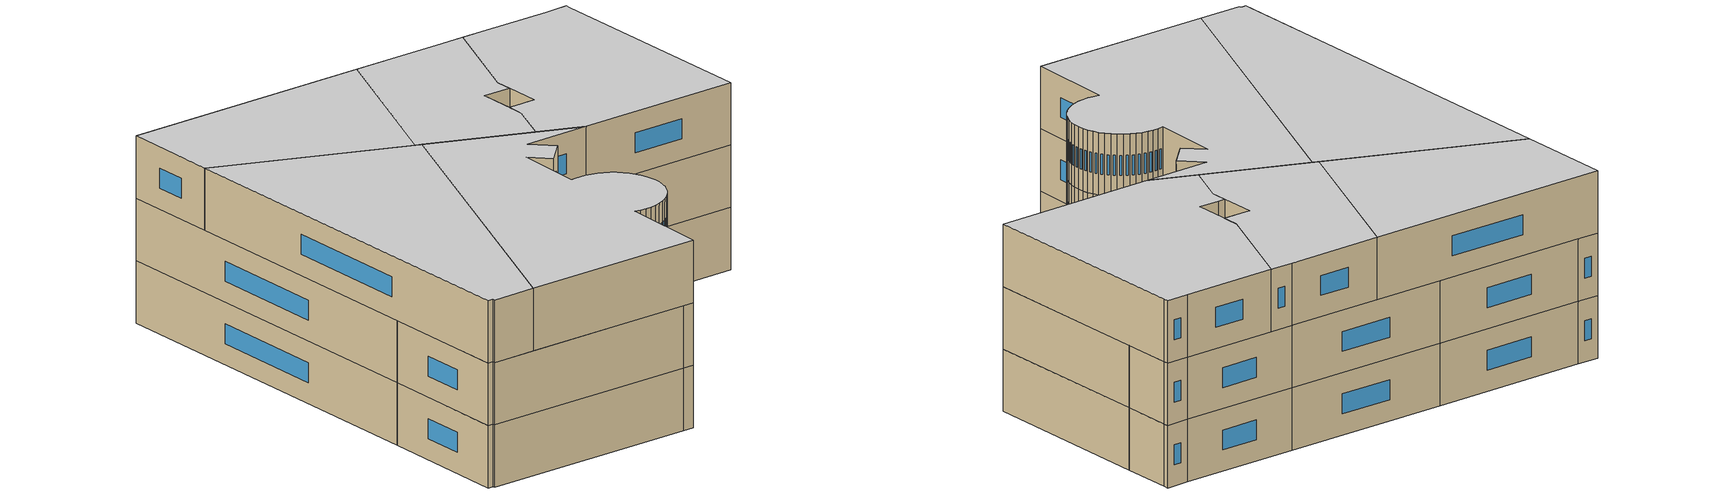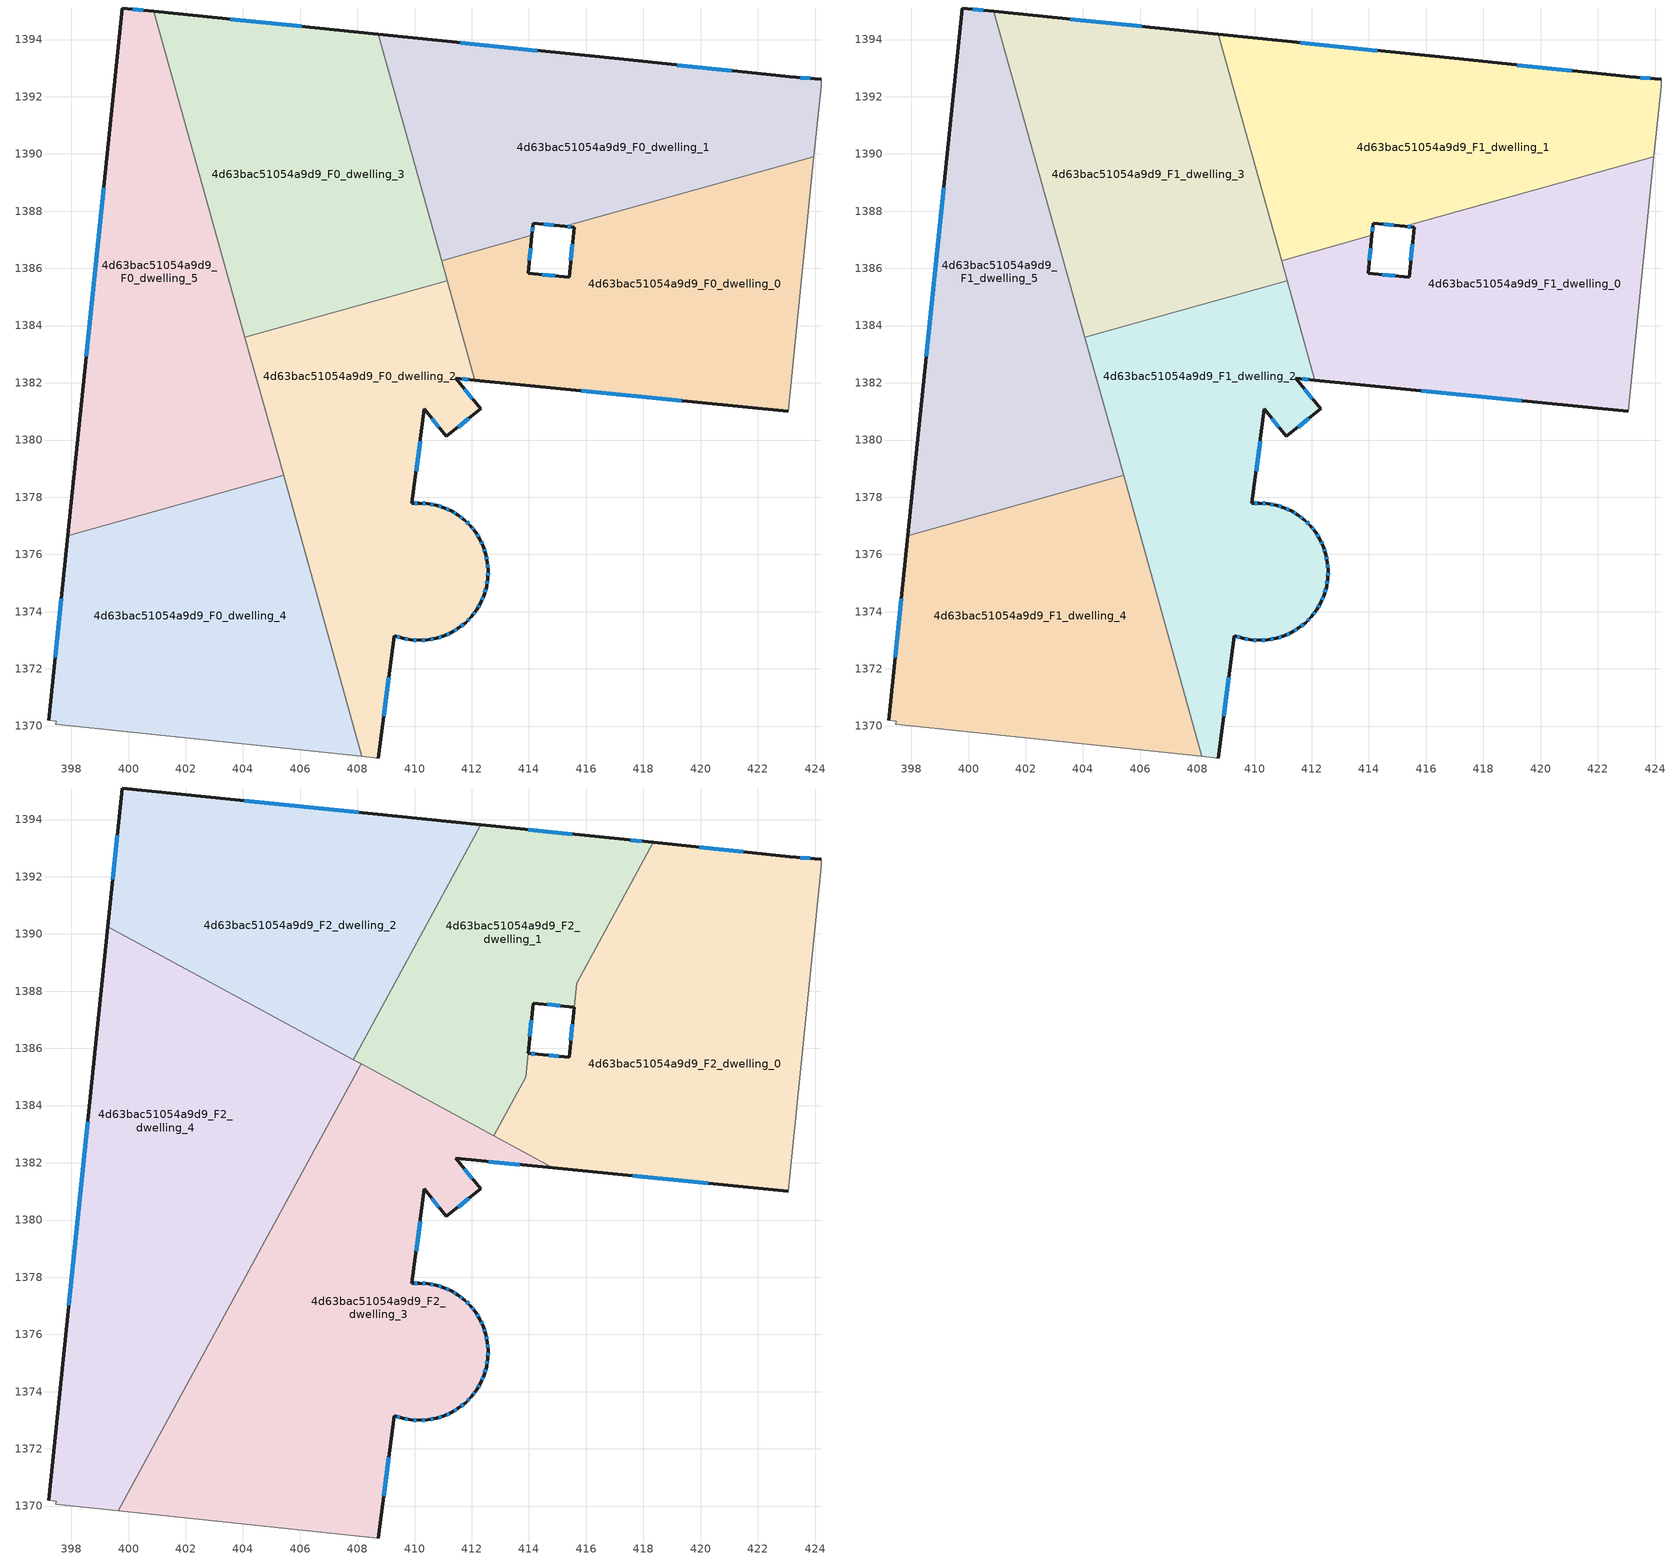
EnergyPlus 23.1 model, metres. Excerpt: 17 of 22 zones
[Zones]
4d63bac51054a9d9_F0_dwelling_0
 floor ground (EU_floor_Construction): 423.96,1389.91 423.06,1381 412.11,1382.09 410.94,1386.27 414.1,1387.16 413.97,1385.83 415.4,1385.69 415.58,1387.44 415.25,1387.47 z0
 wall outside (EU_wall_Construction): 415.25,1387.47 415.58,1387.44 415.4,1385.69 413.97,1385.83 414.1,1387.16 / 412.11,1382.09 423.06,1381 z0:3
 wall to 4d63bac51054a9d9_F0_dwelling_1 (EU_wall_Construction): 414.1,1387.16 410.94,1386.27 / 423.96,1389.91 415.25,1387.47 z0:3
 wall adiabatic (EU_wall_Construction): 423.06,1381 423.96,1389.91 z0:3
 wall to 4d63bac51054a9d9_F0_dwelling_2 (EU_wall_Construction): 411.14,1385.56 412.11,1382.09 z0:3
 wall to 4d63bac51054a9d9_F0_dwelling_3 (EU_wall_Construction): 410.94,1386.27 411.14,1385.56 z0:3
 window (EU_Window_Construction): 414.01,1386.28 414.06,1386.71 / 414.91,1385.74 414.46,1385.78 / 415.52,1386.84 415.46,1386.28 / 415.36,1387.46 415.47,1387.45 / 415.84,1381.72 419.33,1381.37 z1.02:1.98
4d63bac51054a9d9_F0_dwelling_1
 floor ground (EU_floor_Construction): 424.22,1392.61 424.21,1392.36 423.96,1389.91 415.25,1387.47 414.15,1387.59 414.1,1387.16 410.94,1386.27 408.73,1394.19 417.16,1393.32 423.11,1392.7 z0
 wall outside (EU_wall_Construction): 414.1,1387.16 414.15,1387.59 415.25,1387.47 / 424.22,1392.61 423.11,1392.7 417.16,1393.32 408.73,1394.19 z0:3
 wall adiabatic (EU_wall_Construction): 423.96,1389.91 424.21,1392.36 424.22,1392.61 z0:3
 wall to 4d63bac51054a9d9_F0_dwelling_3 (EU_wall_Construction): 408.73,1394.19 410.94,1386.27 z0:3
 window (EU_Window_Construction): 414.52,1387.55 414.87,1387.51 / 414.12,1387.3 414.13,1387.44 / 414.29,1393.62 411.6,1393.89 / 421.08,1392.91 419.18,1393.11 / 423.84,1392.64 423.49,1392.67 z1.02:1.98
4d63bac51054a9d9_F0_dwelling_2
 floor ground (EU_floor_Construction): 411.14,1385.56 412.11,1382.09 411.45,1382.16 412.31,1381.08 411.11,1380.13 410.34,1381.09 409.91,1377.78 410.19,1377.8 410.47,1377.78 410.75,1377.73 411.02,1377.64 411.28,1377.52 411.53,1377.38 411.75,1377.2 411.95,1377 412.13,1376.78 412.28,1376.54 412.4,1376.28 412.49,1376.01 412.55,1375.73 412.57,1375.45 412.56,1375.16 412.52,1374.87 412.43,1374.59 412.32,1374.32 412.17,1374.06 411.99,1373.83 411.78,1373.62 411.55,1373.43 411.3,1373.28 411.03,1373.15 410.75,1373.06 410.46,1373.01 410.16,1372.99 409.87,1373.01 409.58,1373.07 409.3,1373.16 408.74,1368.88 408.16,1368.94 404.07,1383.59 z0
 wall outside (EU_wall_Construction): 408.74,1368.88 409.3,1373.16 409.58,1373.07 409.87,1373.01 410.16,1372.99 410.46,1373.01 410.75,1373.06 411.03,1373.15 411.3,1373.28 411.55,1373.43 411.78,1373.62 411.99,1373.83 412.17,1374.06 412.32,1374.32 412.43,1374.59 412.52,1374.87 412.56,1375.16 412.57,1375.45 412.55,1375.73 412.49,1376.01 412.4,1376.28 412.28,1376.54 412.13,1376.78 411.95,1377 411.75,1377.2 411.53,1377.38 411.28,1377.52 411.02,1377.64 410.75,1377.73 410.47,1377.78 410.19,1377.8 409.91,1377.78 410.34,1381.09 411.11,1380.13 412.31,1381.08 411.45,1382.16 412.11,1382.09 z0:3
 wall adiabatic (EU_wall_Construction): 408.16,1368.94 408.74,1368.88 z0:3
 wall to 4d63bac51054a9d9_F0_dwelling_3 (EU_wall_Construction): 411.14,1385.56 404.07,1383.59 z0:3
 wall to 4d63bac51054a9d9_F0_dwelling_4 (EU_wall_Construction): 405.42,1378.76 408.16,1368.94 z0:3
 wall to 4d63bac51054a9d9_F0_dwelling_5 (EU_wall_Construction): 404.07,1383.59 405.42,1378.76 z0:3
 window (EU_Window_Construction): 410.66,1377.74 410.57,1377.76 / 410.93,1377.67 410.84,1377.7 / 411.19,1377.56 411.11,1377.6 / 411.44,1377.43 411.37,1377.47 / 411.68,1377.26 411.6,1377.32 / 411.89,1377.07 411.82,1377.13 / 412.07,1376.86 412.02,1376.93 / 412.23,1376.62 412.18,1376.7 / 412.36,1376.37 412.32,1376.45 / 412.46,1376.1 412.43,1376.19 / 412.53,1375.83 412.51,1375.92 / 412.56,1375.54 412.56,1375.64 / 412.56,1375.26 412.57,1375.35 / 412.53,1374.97 412.55,1375.06 / 412.46,1374.68 412.49,1374.78 / 412.36,1374.41 412.39,1374.5 / 412.22,1374.15 412.27,1374.23 / 412.05,1373.91 412.11,1373.98 / 411.85,1373.69 411.92,1373.75 / 411.63,1373.49 411.7,1373.55 / 411.39,1373.33 411.47,1373.38 / 411.12,1373.19 411.21,1373.23 / 410.85,1373.09 410.94,1373.12 / 410.56,1373.03 410.65,1373.05 / 410.26,1373 410.36,1373 / 409.97,1373 410.06,1373 / 409.68,1373.05 409.77,1373.03 / 409.39,1373.13 409.48,1373.1 / 408.93,1370.34 409.11,1371.7 / 411.67,1382.13 411.88,1382.11 / 412.01,1381.45 411.74,1381.79 / 411.52,1380.45 411.9,1380.76 / 410.6,1380.76 410.85,1380.45 / 410.05,1378.91 410.19,1379.96 / 410.09,1377.79 410,1377.79 / 410.38,1377.78 410.29,1377.79 z1.02:1.98
4d63bac51054a9d9_F0_dwelling_3
 floor ground (EU_floor_Construction): 408.73,1394.19 411.14,1385.56 404.07,1383.59 400.89,1394.99 z0
 wall outside (EU_wall_Construction): 408.73,1394.19 400.89,1394.99 z0:3
 wall to 4d63bac51054a9d9_F0_dwelling_5 (EU_wall_Construction): 400.89,1394.99 404.07,1383.59 z0:3
 window (EU_Window_Construction): 406.06,1394.46 403.56,1394.72 z1.02:1.98
4d63bac51054a9d9_F0_dwelling_4
 floor ground (EU_floor_Construction): 405.42,1378.76 408.16,1368.94 397.46,1370.05 397.47,1370.18 397.21,1370.2 397.88,1376.65 z0
 wall outside (EU_wall_Construction): 397.88,1376.65 397.21,1370.2 z0:3
 wall to 4d63bac51054a9d9_F0_dwelling_5 (EU_wall_Construction): 405.42,1378.76 397.88,1376.65 z0:3
 wall adiabatic (EU_wall_Construction): 397.21,1370.2 397.47,1370.18 397.46,1370.05 408.16,1368.94 z0:3
 window (EU_Window_Construction): 397.65,1374.46 397.44,1372.4 z1.02:1.98
4d63bac51054a9d9_F0_dwelling_5
 floor ground (EU_floor_Construction): 400.89,1394.99 405.42,1378.76 397.88,1376.65 399.78,1395.1 z0
 wall outside (EU_wall_Construction): 400.89,1394.99 399.78,1395.1 397.88,1376.65 z0:3
 window (EU_Window_Construction): 399.13,1388.83 398.52,1382.93 / 400.51,1395.03 400.16,1395.06 z1.02:1.98
4d63bac51054a9d9_F1_dwelling_0
 floor to 4d63bac51054a9d9_F0_dwelling_0 (EU_floor_Construction): 423.96,1389.91 423.06,1381 412.11,1382.09 410.94,1386.27 414.1,1387.16 413.97,1385.83 415.4,1385.69 415.58,1387.44 415.25,1387.47 z3
 wall outside (EU_wall_Construction): 415.25,1387.47 415.58,1387.44 415.4,1385.69 413.97,1385.83 414.1,1387.16 / 412.11,1382.09 423.06,1381 z3:6
 wall to 4d63bac51054a9d9_F1_dwelling_1 (EU_wall_Construction): 414.1,1387.16 410.94,1386.27 / 423.96,1389.91 415.25,1387.47 z3:6
 wall adiabatic (EU_wall_Construction): 423.06,1381 423.96,1389.91 z3:6
 wall to 4d63bac51054a9d9_F1_dwelling_2 (EU_wall_Construction): 411.14,1385.56 412.11,1382.09 z3:6
 wall to 4d63bac51054a9d9_F1_dwelling_3 (EU_wall_Construction): 410.94,1386.27 411.14,1385.56 z3:6
 window (EU_Window_Construction): 414.01,1386.28 414.06,1386.71 / 414.91,1385.74 414.46,1385.78 / 415.52,1386.84 415.46,1386.28 / 415.36,1387.46 415.47,1387.45 / 415.84,1381.72 419.33,1381.37 z4.02:4.98
4d63bac51054a9d9_F1_dwelling_1
 floor to 4d63bac51054a9d9_F0_dwelling_1 (EU_floor_Construction): 424.22,1392.61 424.21,1392.36 423.96,1389.91 415.25,1387.47 414.15,1387.59 414.1,1387.16 410.94,1386.27 408.73,1394.19 417.16,1393.32 423.11,1392.7 z3
 wall outside (EU_wall_Construction): 414.1,1387.16 414.15,1387.59 415.25,1387.47 / 424.22,1392.61 423.11,1392.7 417.16,1393.32 408.73,1394.19 z3:6
 wall adiabatic (EU_wall_Construction): 423.96,1389.91 424.21,1392.36 424.22,1392.61 z3:6
 wall to 4d63bac51054a9d9_F1_dwelling_3 (EU_wall_Construction): 408.73,1394.19 410.94,1386.27 z3:6
 window (EU_Window_Construction): 414.52,1387.55 414.87,1387.51 / 414.12,1387.3 414.13,1387.44 / 414.29,1393.62 411.6,1393.89 / 421.08,1392.91 419.18,1393.11 / 423.84,1392.64 423.49,1392.67 z4.02:4.98
4d63bac51054a9d9_F1_dwelling_2
 floor to 4d63bac51054a9d9_F0_dwelling_2 (EU_floor_Construction): 411.14,1385.56 412.11,1382.09 411.45,1382.16 412.31,1381.08 411.11,1380.13 410.34,1381.09 409.91,1377.78 410.19,1377.8 410.47,1377.78 410.75,1377.73 411.02,1377.64 411.28,1377.52 411.53,1377.38 411.75,1377.2 411.95,1377 412.13,1376.78 412.28,1376.54 412.4,1376.28 412.49,1376.01 412.55,1375.73 412.57,1375.45 412.56,1375.16 412.52,1374.87 412.43,1374.59 412.32,1374.32 412.17,1374.06 411.99,1373.83 411.78,1373.62 411.55,1373.43 411.3,1373.28 411.03,1373.15 410.75,1373.06 410.46,1373.01 410.16,1372.99 409.87,1373.01 409.58,1373.07 409.3,1373.16 408.74,1368.88 408.16,1368.94 404.07,1383.59 z3
 wall outside (EU_wall_Construction): 408.74,1368.88 409.3,1373.16 409.58,1373.07 409.87,1373.01 410.16,1372.99 410.46,1373.01 410.75,1373.06 411.03,1373.15 411.3,1373.28 411.55,1373.43 411.78,1373.62 411.99,1373.83 412.17,1374.06 412.32,1374.32 412.43,1374.59 412.52,1374.87 412.56,1375.16 412.57,1375.45 412.55,1375.73 412.49,1376.01 412.4,1376.28 412.28,1376.54 412.13,1376.78 411.95,1377 411.75,1377.2 411.53,1377.38 411.28,1377.52 411.02,1377.64 410.75,1377.73 410.47,1377.78 410.19,1377.8 409.91,1377.78 410.34,1381.09 411.11,1380.13 412.31,1381.08 411.45,1382.16 412.11,1382.09 z3:6
 wall adiabatic (EU_wall_Construction): 408.16,1368.94 408.74,1368.88 z3:6
 wall to 4d63bac51054a9d9_F1_dwelling_3 (EU_wall_Construction): 411.14,1385.56 404.07,1383.59 z3:6
 wall to 4d63bac51054a9d9_F1_dwelling_4 (EU_wall_Construction): 405.42,1378.76 408.16,1368.94 z3:6
 wall to 4d63bac51054a9d9_F1_dwelling_5 (EU_wall_Construction): 404.07,1383.59 405.42,1378.76 z3:6
 window (EU_Window_Construction): 410.66,1377.74 410.57,1377.76 / 410.93,1377.67 410.84,1377.7 / 411.19,1377.56 411.11,1377.6 / 411.44,1377.43 411.37,1377.47 / 411.68,1377.26 411.6,1377.32 / 411.89,1377.07 411.82,1377.13 / 412.07,1376.86 412.02,1376.93 / 412.23,1376.62 412.18,1376.7 / 412.36,1376.37 412.32,1376.45 / 412.46,1376.1 412.43,1376.19 / 412.53,1375.83 412.51,1375.92 / 412.56,1375.54 412.56,1375.64 / 412.56,1375.26 412.57,1375.35 / 412.53,1374.97 412.55,1375.06 / 412.46,1374.68 412.49,1374.78 / 412.36,1374.41 412.39,1374.5 / 412.22,1374.15 412.27,1374.23 / 412.05,1373.91 412.11,1373.98 / 411.85,1373.69 411.92,1373.75 / 411.63,1373.49 411.7,1373.55 / 411.39,1373.33 411.47,1373.38 / 411.12,1373.19 411.21,1373.23 / 410.85,1373.09 410.94,1373.12 / 410.56,1373.03 410.65,1373.05 / 410.26,1373 410.36,1373 / 409.97,1373 410.06,1373 / 409.68,1373.05 409.77,1373.03 / 409.39,1373.13 409.48,1373.1 / 408.93,1370.34 409.11,1371.7 / 411.67,1382.13 411.88,1382.11 / 412.01,1381.45 411.74,1381.79 / 411.52,1380.45 411.9,1380.76 / 410.6,1380.76 410.85,1380.45 / 410.05,1378.91 410.19,1379.96 / 410.09,1377.79 410,1377.79 / 410.38,1377.78 410.29,1377.79 z4.02:4.98
4d63bac51054a9d9_F1_dwelling_3
 floor to 4d63bac51054a9d9_F0_dwelling_3 (EU_floor_Construction): 408.73,1394.19 411.14,1385.56 404.07,1383.59 400.89,1394.99 z3
 wall outside (EU_wall_Construction): 408.73,1394.19 400.89,1394.99 z3:6
 wall to 4d63bac51054a9d9_F1_dwelling_5 (EU_wall_Construction): 400.89,1394.99 404.07,1383.59 z3:6
 window (EU_Window_Construction): 406.06,1394.46 403.56,1394.72 z4.02:4.98
4d63bac51054a9d9_F1_dwelling_4
 floor to 4d63bac51054a9d9_F0_dwelling_4 (EU_floor_Construction): 405.42,1378.76 408.16,1368.94 397.46,1370.05 397.47,1370.18 397.21,1370.2 397.88,1376.65 z3
 wall outside (EU_wall_Construction): 397.88,1376.65 397.21,1370.2 z3:6
 wall to 4d63bac51054a9d9_F1_dwelling_5 (EU_wall_Construction): 405.42,1378.76 397.88,1376.65 z3:6
 wall adiabatic (EU_wall_Construction): 397.21,1370.2 397.47,1370.18 397.46,1370.05 408.16,1368.94 z3:6
 window (EU_Window_Construction): 397.65,1374.46 397.44,1372.4 z4.02:4.98
4d63bac51054a9d9_F1_dwelling_5
 floor to 4d63bac51054a9d9_F0_dwelling_5 (EU_floor_Construction): 400.89,1394.99 405.42,1378.76 397.88,1376.65 399.78,1395.1 z3
 wall outside (EU_wall_Construction): 400.89,1394.99 399.78,1395.1 397.88,1376.65 z3:6
 window (EU_Window_Construction): 399.13,1388.83 398.52,1382.93 / 400.51,1395.03 400.16,1395.06 z4.02:4.98
4d63bac51054a9d9_F2_dwelling_0
 floor to 4d63bac51054a9d9_F1_dwelling_0 (EU_floor_Construction): 423.96,1389.91 423.06,1381 414.83,1381.82 412.77,1382.94 413.88,1384.99 413.97,1385.83 415.4,1385.69 415.59,1387.57 z6
 floor to 4d63bac51054a9d9_F1_dwelling_1 (EU_floor_Construction): 424.22,1392.61 424.21,1392.36 423.96,1389.91 415.59,1387.57 415.67,1388.28 418.34,1393.2 423.11,1392.7 z6
 wall outside (EU_wall_Construction): 424.22,1392.61 423.11,1392.7 418.34,1393.2 / 414.83,1381.82 423.06,1381 / 415.58,1387.44 415.4,1385.69 414.32,1385.8 413.97,1385.83 z6:9
 wall adiabatic (EU_wall_Construction): 423.06,1381 424.21,1392.36 424.22,1392.61 z6:9
 wall to 4d63bac51054a9d9_F2_dwelling_1 (EU_wall_Construction): 413.97,1385.83 413.88,1384.99 412.77,1382.94 / 418.34,1393.2 415.67,1388.28 415.58,1387.44 z6:9
 wall to 4d63bac51054a9d9_F2_dwelling_3 (EU_wall_Construction): 412.77,1382.94 414.83,1381.82 z6:9
 window (EU_Window_Construction): 421.48,1392.87 419.96,1393.03 / 423.84,1392.64 423.49,1392.67 / 417.63,1381.54 420.26,1381.28 / 414.2,1385.81 414.09,1385.82 / 415.03,1385.73 414.69,1385.76 / 415.52,1386.84 415.46,1386.28 z7.02:7.98
 ceiling to 4d63bac51054a9d9_F3_dwelling_0 (EU_floor_Construction): 423.06,1381 424.21,1392.36 424.22,1392.61 423.11,1392.7 418.34,1393.2 415.67,1388.28 415.4,1385.69 414.32,1385.8 413.97,1385.83 413.88,1384.99 412.77,1382.94 414.83,1381.82 z9
4d63bac51054a9d9_F2_dwelling_1
 floor to 4d63bac51054a9d9_F1_dwelling_1 (EU_floor_Construction): 418.34,1393.2 415.67,1388.28 415.59,1387.57 415.25,1387.47 414.15,1387.59 414.1,1387.16 410.94,1386.27 410.02,1389.58 412.32,1393.82 417.16,1393.32 z6
 floor to 4d63bac51054a9d9_F1_dwelling_0 (EU_floor_Construction): 414.1,1387.16 413.88,1384.99 412.77,1382.94 411.71,1383.51 410.94,1386.27 z6; 415.59,1387.57 415.58,1387.44 415.25,1387.47 z6
 floor to 4d63bac51054a9d9_F1_dwelling_3 (EU_floor_Construction): 410.02,1389.58 411.14,1385.56 409.02,1384.97 407.86,1385.6 z6
 floor to 4d63bac51054a9d9_F1_dwelling_2 (EU_floor_Construction): 411.14,1385.56 411.71,1383.51 409.02,1384.97 z6
 wall outside (EU_wall_Construction): 418.34,1393.2 417.16,1393.32 412.32,1393.82 / 413.97,1385.84 414.15,1387.59 415.58,1387.44 z6:9
 wall to 4d63bac51054a9d9_F2_dwelling_2 (EU_wall_Construction): 412.32,1393.82 407.86,1385.6 z6:9
 wall to 4d63bac51054a9d9_F2_dwelling_4 (EU_wall_Construction): 407.86,1385.6 408.13,1385.46 z6:9
 wall to 4d63bac51054a9d9_F2_dwelling_3 (EU_wall_Construction): 408.13,1385.46 412.77,1382.94 z6:9
 window (EU_Window_Construction): 415.51,1393.49 413.97,1393.65 / 417.94,1393.24 417.56,1393.28 / 414.64,1387.54 415.09,1387.49 / 414.03,1386.43 414.09,1386.99 z7.02:7.98
 ceiling to 4d63bac51054a9d9_F3_dwelling_1 (EU_floor_Construction): 413.88,1384.99 414.15,1387.59 415.58,1387.44 415.67,1388.28 418.34,1393.2 417.16,1393.32 412.32,1393.82 407.86,1385.6 412.77,1382.94 z9
4d63bac51054a9d9_F2_dwelling_2
 floor to 4d63bac51054a9d9_F1_dwelling_3 (EU_floor_Construction): 408.73,1394.19 410.02,1389.58 407.86,1385.6 402.73,1388.39 400.89,1394.99 z6
 floor to 4d63bac51054a9d9_F1_dwelling_1 (EU_floor_Construction): 412.32,1393.82 410.02,1389.58 408.73,1394.19 z6
 floor to 4d63bac51054a9d9_F1_dwelling_5 (EU_floor_Construction): 400.89,1394.99 402.73,1388.39 399.28,1390.26 399.78,1395.1 z6
 wall outside (EU_wall_Construction): 412.32,1393.82 399.78,1395.1 399.28,1390.26 z6:9
 wall to 4d63bac51054a9d9_F2_dwelling_4 (EU_wall_Construction): 399.28,1390.26 407.86,1385.6 z6:9
 window (EU_Window_Construction): 399.61,1393.46 399.45,1391.91 / 408.05,1394.26 404.05,1394.67 z7.02:7.98
 ceiling to 4d63bac51054a9d9_F3_dwelling_2 (EU_floor_Construction): 407.86,1385.6 412.32,1393.82 399.78,1395.1 399.28,1390.26 z9
4d63bac51054a9d9_F2_dwelling_3
 floor to 4d63bac51054a9d9_F1_dwelling_2 (EU_floor_Construction): 411.71,1383.51 412.11,1382.09 411.45,1382.16 412.31,1381.08 411.11,1380.13 410.34,1381.09 409.91,1377.78 410.19,1377.8 410.47,1377.78 410.75,1377.73 411.02,1377.64 411.28,1377.52 411.53,1377.38 411.75,1377.2 411.95,1377 412.13,1376.78 412.28,1376.54 412.4,1376.28 412.49,1376.01 412.55,1375.73 412.57,1375.45 412.56,1375.16 412.52,1374.87 412.43,1374.59 412.32,1374.32 412.17,1374.06 411.99,1373.83 411.78,1373.62 411.55,1373.43 411.3,1373.28 411.03,1373.15 410.75,1373.06 410.46,1373.01 410.16,1372.99 409.87,1373.01 409.58,1373.07 409.3,1373.16 408.74,1368.88 408.16,1368.94 405.11,1379.89 407.66,1384.59 409.02,1384.97 z6
 floor to 4d63bac51054a9d9_F1_dwelling_4 (EU_floor_Construction): 405.42,1378.76 408.16,1368.94 399.65,1369.83 404.33,1378.46 z6
 floor to 4d63bac51054a9d9_F1_dwelling_0 (EU_floor_Construction): 414.83,1381.82 412.11,1382.09 411.71,1383.51 z6
 floor to 4d63bac51054a9d9_F1_dwelling_5 (EU_floor_Construction): 405.11,1379.89 405.42,1378.76 404.33,1378.46 z6
 floor to 4d63bac51054a9d9_F1_dwelling_3 (EU_floor_Construction): 409.02,1384.97 407.66,1384.59 408.13,1385.46 z6
 wall outside (EU_wall_Construction): 408.74,1368.88 409.3,1373.16 409.58,1373.07 409.87,1373.01 410.16,1372.99 410.46,1373.01 410.75,1373.06 411.03,1373.15 411.3,1373.28 411.55,1373.43 411.78,1373.62 411.99,1373.83 412.17,1374.06 412.32,1374.32 412.43,1374.59 412.52,1374.87 412.56,1375.16 412.57,1375.45 412.55,1375.73 412.49,1376.01 412.4,1376.28 412.28,1376.54 412.13,1376.78 411.95,1377 411.75,1377.2 411.53,1377.38 411.28,1377.52 411.02,1377.64 410.75,1377.73 410.47,1377.78 410.19,1377.8 409.91,1377.78 410.34,1381.09 411.11,1380.13 412.31,1381.08 411.45,1382.16 414.83,1381.82 z6:9
 wall adiabatic (EU_wall_Construction): 399.65,1369.83 408.74,1368.88 z6:9
 wall to 4d63bac51054a9d9_F2_dwelling_4 (EU_wall_Construction): 408.13,1385.46 399.65,1369.83 z6:9
 window (EU_Window_Construction): 410.66,1377.74 410.57,1377.76 / 410.93,1377.67 410.84,1377.7 / 411.19,1377.56 411.11,1377.6 / 411.44,1377.43 411.37,1377.47 / 411.68,1377.26 411.6,1377.32 / 411.89,1377.07 411.82,1377.13 / 412.07,1376.86 412.02,1376.93 / 412.23,1376.62 412.18,1376.7 / 412.36,1376.37 412.32,1376.45 / 412.46,1376.1 412.43,1376.19 / 412.53,1375.83 412.51,1375.92 / 412.56,1375.54 412.56,1375.64 / 412.56,1375.26 412.57,1375.35 / 412.53,1374.97 412.55,1375.06 / 412.46,1374.68 412.49,1374.78 / 412.36,1374.41 412.39,1374.5 / 412.22,1374.15 412.27,1374.23 / 412.05,1373.91 412.11,1373.98 / 411.85,1373.69 411.92,1373.75 / 411.63,1373.49 411.7,1373.55 / 411.39,1373.33 411.47,1373.38 / 411.12,1373.19 411.21,1373.23 / 410.85,1373.09 410.94,1373.12 / 410.56,1373.03 410.65,1373.05 / 410.26,1373 410.36,1373 / 409.97,1373 410.06,1373 / 409.68,1373.05 409.77,1373.03 / 409.39,1373.13 409.48,1373.1 / 408.93,1370.34 409.11,1371.7 / 412.6,1382.04 413.68,1381.94 / 412.01,1381.45 411.74,1381.79 / 411.52,1380.45 411.9,1380.76 / 410.6,1380.76 410.85,1380.45 / 410.05,1378.91 410.19,1379.96 / 410.09,1377.79 410,1377.79 / 410.38,1377.78 410.29,1377.79 z7.02:7.98
 ceiling to 4d63bac51054a9d9_F3_dwelling_3 (EU_floor_Construction): 411.55,1373.43 411.78,1373.62 411.99,1373.83 412.17,1374.06 412.32,1374.32 412.43,1374.59 412.52,1374.87 412.56,1375.16 412.57,1375.45 412.55,1375.73 412.49,1376.01 412.4,1376.28 412.28,1376.54 412.13,1376.78 411.95,1377 411.75,1377.2 411.53,1377.38 411.28,1377.52 411.02,1377.64 410.75,1377.73 410.47,1377.78 410.19,1377.8 409.91,1377.78 410.34,1381.09 411.11,1380.13 412.31,1381.08 411.45,1382.16 414.83,1381.82 408.13,1385.46 399.65,1369.83 408.74,1368.88 409.3,1373.16 409.58,1373.07 409.87,1373.01 410.16,1372.99 410.46,1373.01 410.75,1373.06 411.03,1373.15 411.3,1373.28 z9
4d63bac51054a9d9_F2_dwelling_4
 floor to 4d63bac51054a9d9_F1_dwelling_4 (EU_floor_Construction): 404.33,1378.46 399.65,1369.83 397.46,1370.05 397.47,1370.18 397.21,1370.2 397.88,1376.65 z6
 floor to 4d63bac51054a9d9_F1_dwelling_5 (EU_floor_Construction): 402.73,1388.39 405.11,1379.89 404.33,1378.46 397.88,1376.65 399.28,1390.26 z6
 floor to 4d63bac51054a9d9_F1_dwelling_2 (EU_floor_Construction): 407.66,1384.59 405.11,1379.89 404.07,1383.59 z6
 floor to 4d63bac51054a9d9_F1_dwelling_3 (EU_floor_Construction): 408.13,1385.46 407.66,1384.59 404.07,1383.59 402.73,1388.39 z6
 wall outside (EU_wall_Construction): 399.28,1390.26 397.21,1370.2 z6:9
 wall adiabatic (EU_wall_Construction): 397.21,1370.2 397.47,1370.18 397.46,1370.05 399.65,1369.83 z6:9
 window (EU_Window_Construction): 398.58,1383.44 397.91,1377.03 z7.02:7.98
 ceiling to 4d63bac51054a9d9_F3_dwelling_4 (EU_floor_Construction): 399.65,1369.83 408.13,1385.46 399.28,1390.26 397.21,1370.2 397.47,1370.18 397.46,1370.05 z9
[Building]
EU S2 Campaign: North Axis=0; Terrain=City; Solar Distribution=FullExterior
[Site:Location]
Vienna: Latitude=48; Longitude=16.5; Time Zone=1; Elevation=183
[SizingPeriod:WeatherFileDays]
AnnualSizingPeriod: Begin Month=1; Begin Day of Month=1; End Month=12; End Day of Month=31; Day of Week for Start Day=Monday; Use Weather File Daylight Saving Period=No; Use Weather File Rain and Snow Indicators=No
[MATERIAL]
EU_InternalMass_Material: Roughness=MediumRough; Thickness=0.1; Conductivity=1; Density=1800; Specific Heat=900; Thermal Absorptance=0.9; Solar Absorptance=0.7; Visible Absorptance=0.7
[MATERIAL:NOMASS] Roughness=MediumRough; Thermal Absorptance=0.9; Solar Absorptance=0.7; Visible Absorptance=0.7
Name | Thermal Resistance
EU_wall_NoMass | 0.942466
EU_floor_NoMass | 0.66527
[WINDOWMATERIAL:SIMPLEGLAZINGSYSTEM]
EU_Window_SimpleGlazing: UFactor=2.03367; Solar Heat Gain Coefficient=0.65; Visible Transmittance=0.65
[CONSTRUCTION]
EU_wall_Construction: EU_wall_NoMass
EU_floor_Construction: EU_floor_NoMass
EU_Window_Construction: EU_Window_SimpleGlazing
EU_InternalMass_Construction: EU_InternalMass_Material
[ZONE] Type=1; Multiplier=1; Ceiling Height=autocalculate; Floor Area=autocalculate; Part of Total Floor Area=Yes
Name | Volume
4d63bac51054a9d9_F0_dwelling_0; 4d63bac51054a9d9_F1_dwelling_0; 4d63bac51054a9d9_F0_dwelling_5; 4d63bac51054a9d9_F1_dwelling_5 | 228.915
4d63bac51054a9d9_F2_dwelling_0 | 285.6
4d63bac51054a9d9_F0_dwelling_1; 4d63bac51054a9d9_F1_dwelling_1; 4d63bac51054a9d9_F0_dwelling_4; 4d63bac51054a9d9_F1_dwelling_4 | 228.91
4d63bac51054a9d9_F2_dwelling_1 | 172.236
4d63bac51054a9d9_F0_dwelling_2; 4d63bac51054a9d9_F1_dwelling_2 | 228.899
4d63bac51054a9d9_F2_dwelling_2 | 228.916
4d63bac51054a9d9_F0_dwelling_3; 4d63bac51054a9d9_F1_dwelling_3 | 228.888
4d63bac51054a9d9_F2_dwelling_3 | 343.316
4d63bac51054a9d9_F2_dwelling_4 | 343.371
[INTERNALMASS] Construction=EU_InternalMass_Construction
Name | Zone or ZoneList | Surface Area
4d63bac51054a9d9_F0_dwelling_0_EU_InternalMass | 4d63bac51054a9d9_F0_dwelling_0 | 76.3053
4d63bac51054a9d9_F0_dwelling_1_EU_InternalMass | 4d63bac51054a9d9_F0_dwelling_1 | 76.3036
4d63bac51054a9d9_F0_dwelling_2_EU_InternalMass | 4d63bac51054a9d9_F0_dwelling_2 | 76.2994
4d63bac51054a9d9_F0_dwelling_3_EU_InternalMass | 4d63bac51054a9d9_F0_dwelling_3 | 76.2957
4d63bac51054a9d9_F0_dwelling_4_EU_InternalMass | 4d63bac51054a9d9_F0_dwelling_4 | 76.3032
4d63bac51054a9d9_F0_dwelling_5_EU_InternalMass | 4d63bac51054a9d9_F0_dwelling_5 | 76.3051
4d63bac51054a9d9_F1_dwelling_0_EU_InternalMass | 4d63bac51054a9d9_F1_dwelling_0 | 76.3053
4d63bac51054a9d9_F1_dwelling_1_EU_InternalMass | 4d63bac51054a9d9_F1_dwelling_1 | 76.3036
4d63bac51054a9d9_F1_dwelling_2_EU_InternalMass | 4d63bac51054a9d9_F1_dwelling_2 | 76.2994
4d63bac51054a9d9_F1_dwelling_3_EU_InternalMass | 4d63bac51054a9d9_F1_dwelling_3 | 76.2957
4d63bac51054a9d9_F1_dwelling_4_EU_InternalMass | 4d63bac51054a9d9_F1_dwelling_4 | 76.3032
4d63bac51054a9d9_F1_dwelling_5_EU_InternalMass | 4d63bac51054a9d9_F1_dwelling_5 | 76.3051
4d63bac51054a9d9_F2_dwelling_0_EU_InternalMass | 4d63bac51054a9d9_F2_dwelling_0 | 95.2028
4d63bac51054a9d9_F2_dwelling_1_EU_InternalMass | 4d63bac51054a9d9_F2_dwelling_1 | 57.4126
4d63bac51054a9d9_F2_dwelling_2_EU_InternalMass | 4d63bac51054a9d9_F2_dwelling_2 | 76.3055
4d63bac51054a9d9_F2_dwelling_3_EU_InternalMass | 4d63bac51054a9d9_F2_dwelling_3 | 114.438
4d63bac51054a9d9_F2_dwelling_4_EU_InternalMass | 4d63bac51054a9d9_F2_dwelling_4 | 114.457
[OTHEREQUIPMENT] Fuel Type=Electricity; Design Level Calculation Method=Watts/Area; Power per Zone Floor Area=1; Fraction Latent=0; Fraction Radiant=0; Fraction Lost=0; Carbon Dioxide Generation Rate=0; EndUse Subcategory=EU_Step8_InternalGains
Name | Zone or ZoneList or Space or SpaceList | Schedule
EU_Step8_InternalGain_4d63bac51054a9d9_F0_dwelling_0_f000 | 4d63bac51054a9d9_F0_dwelling_0 | EU_Step8_GainSchedule_4d63bac51054a9d9_F0_dwelling_0_f000
EU_Step8_InternalGain_4d63bac51054a9d9_F0_dwelling_1_f000 | 4d63bac51054a9d9_F0_dwelling_1 | EU_Step8_GainSchedule_4d63bac51054a9d9_F0_dwelling_1_f000
EU_Step8_InternalGain_4d63bac51054a9d9_F0_dwelling_2_f000 | 4d63bac51054a9d9_F0_dwelling_2 | EU_Step8_GainSchedule_4d63bac51054a9d9_F0_dwelling_2_f000
EU_Step8_InternalGain_4d63bac51054a9d9_F0_dwelling_3_f000 | 4d63bac51054a9d9_F0_dwelling_3 | EU_Step8_GainSchedule_4d63bac51054a9d9_F0_dwelling_3_f000
EU_Step8_InternalGain_4d63bac51054a9d9_F0_dwelling_4_f000 | 4d63bac51054a9d9_F0_dwelling_4 | EU_Step8_GainSchedule_4d63bac51054a9d9_F0_dwelling_4_f000
EU_Step8_InternalGain_4d63bac51054a9d9_F0_dwelling_5_f000 | 4d63bac51054a9d9_F0_dwelling_5 | EU_Step8_GainSchedule_4d63bac51054a9d9_F0_dwelling_5_f000
EU_Step8_InternalGain_4d63bac51054a9d9_F1_dwelling_0_f000 | 4d63bac51054a9d9_F1_dwelling_0 | EU_Step8_GainSchedule_4d63bac51054a9d9_F1_dwelling_0_f000
EU_Step8_InternalGain_4d63bac51054a9d9_F1_dwelling_1_f000 | 4d63bac51054a9d9_F1_dwelling_1 | EU_Step8_GainSchedule_4d63bac51054a9d9_F1_dwelling_1_f000
EU_Step8_InternalGain_4d63bac51054a9d9_F1_dwelling_2_f000 | 4d63bac51054a9d9_F1_dwelling_2 | EU_Step8_GainSchedule_4d63bac51054a9d9_F1_dwelling_2_f000
EU_Step8_InternalGain_4d63bac51054a9d9_F1_dwelling_3_f000 | 4d63bac51054a9d9_F1_dwelling_3 | EU_Step8_GainSchedule_4d63bac51054a9d9_F1_dwelling_3_f000
EU_Step8_InternalGain_4d63bac51054a9d9_F1_dwelling_4_f000 | 4d63bac51054a9d9_F1_dwelling_4 | EU_Step8_GainSchedule_4d63bac51054a9d9_F1_dwelling_4_f000
EU_Step8_InternalGain_4d63bac51054a9d9_F1_dwelling_5_f000 | 4d63bac51054a9d9_F1_dwelling_5 | EU_Step8_GainSchedule_4d63bac51054a9d9_F1_dwelling_5_f000
EU_Step8_InternalGain_4d63bac51054a9d9_F2_dwelling_0_f000 | 4d63bac51054a9d9_F2_dwelling_0 | EU_Step8_GainSchedule_4d63bac51054a9d9_F2_dwelling_0_f000
EU_Step8_InternalGain_4d63bac51054a9d9_F2_dwelling_1_f000 | 4d63bac51054a9d9_F2_dwelling_1 | EU_Step8_GainSchedule_4d63bac51054a9d9_F2_dwelling_1_f000
EU_Step8_InternalGain_4d63bac51054a9d9_F2_dwelling_2_f000 | 4d63bac51054a9d9_F2_dwelling_2 | EU_Step8_GainSchedule_4d63bac51054a9d9_F2_dwelling_2_f000
EU_Step8_InternalGain_4d63bac51054a9d9_F2_dwelling_3_f000 | 4d63bac51054a9d9_F2_dwelling_3 | EU_Step8_GainSchedule_4d63bac51054a9d9_F2_dwelling_3_f000
EU_Step8_InternalGain_4d63bac51054a9d9_F2_dwelling_4_f000 | 4d63bac51054a9d9_F2_dwelling_4 | EU_Step8_GainSchedule_4d63bac51054a9d9_F2_dwelling_4_f000
[ZONEVENTILATION:DESIGNFLOWRATE] Schedule=EU_AlwaysOn; Design Flow Rate Calculation Method=AirChanges/Hour; Air Changes per Hour=0.530523; Ventilation Type=Natural; Fan Pressure Rise=0; Fan Total Efficiency=1; Constant Term Coefficient=1; Temperature Term Coefficient=0; Velocity Term Coefficient=0; Velocity Squared Term Coefficient=0; Minimum Indoor Temperature=-100; Maximum Indoor Temperature=100; Delta Temperature=-100; Minimum Outdoor Temperature=-100; Maximum Outdoor Temperature=100; Maximum Wind Speed=40
Name | Zone or ZoneList or Space or SpaceList
EU_ConstantAir_4d63bac51054a9d9_F0_dwelling_0 | 4d63bac51054a9d9_F0_dwelling_0
EU_ConstantAir_4d63bac51054a9d9_F0_dwelling_1 | 4d63bac51054a9d9_F0_dwelling_1
EU_ConstantAir_4d63bac51054a9d9_F0_dwelling_2 | 4d63bac51054a9d9_F0_dwelling_2
EU_ConstantAir_4d63bac51054a9d9_F0_dwelling_3 | 4d63bac51054a9d9_F0_dwelling_3
EU_ConstantAir_4d63bac51054a9d9_F0_dwelling_4 | 4d63bac51054a9d9_F0_dwelling_4
EU_ConstantAir_4d63bac51054a9d9_F0_dwelling_5 | 4d63bac51054a9d9_F0_dwelling_5
EU_ConstantAir_4d63bac51054a9d9_F1_dwelling_0 | 4d63bac51054a9d9_F1_dwelling_0
EU_ConstantAir_4d63bac51054a9d9_F1_dwelling_1 | 4d63bac51054a9d9_F1_dwelling_1
EU_ConstantAir_4d63bac51054a9d9_F1_dwelling_2 | 4d63bac51054a9d9_F1_dwelling_2
EU_ConstantAir_4d63bac51054a9d9_F1_dwelling_3 | 4d63bac51054a9d9_F1_dwelling_3
EU_ConstantAir_4d63bac51054a9d9_F1_dwelling_4 | 4d63bac51054a9d9_F1_dwelling_4
EU_ConstantAir_4d63bac51054a9d9_F1_dwelling_5 | 4d63bac51054a9d9_F1_dwelling_5
EU_ConstantAir_4d63bac51054a9d9_F2_dwelling_0 | 4d63bac51054a9d9_F2_dwelling_0
EU_ConstantAir_4d63bac51054a9d9_F2_dwelling_1 | 4d63bac51054a9d9_F2_dwelling_1
EU_ConstantAir_4d63bac51054a9d9_F2_dwelling_2 | 4d63bac51054a9d9_F2_dwelling_2
EU_ConstantAir_4d63bac51054a9d9_F2_dwelling_3 | 4d63bac51054a9d9_F2_dwelling_3
EU_ConstantAir_4d63bac51054a9d9_F2_dwelling_4 | 4d63bac51054a9d9_F2_dwelling_4
[HVACTEMPLATE:THERMOSTAT] Constant Heating Setpoint=20; Constant Cooling Setpoint=50
EU_HeatOnly_4d63bac51054a9d9_F0_dwelling_0; EU_HeatOnly_4d63bac51054a9d9_F0_dwelling_1; EU_HeatOnly_4d63bac51054a9d9_F0_dwelling_2; EU_HeatOnly_4d63bac51054a9d9_F0_dwelling_3; EU_HeatOnly_4d63bac51054a9d9_F0_dwelling_4; EU_HeatOnly_4d63bac51054a9d9_F0_dwelling_5; EU_HeatOnly_4d63bac51054a9d9_F1_dwelling_0; EU_HeatOnly_4d63bac51054a9d9_F1_dwelling_1; EU_HeatOnly_4d63bac51054a9d9_F1_dwelling_2; EU_HeatOnly_4d63bac51054a9d9_F1_dwelling_3; EU_HeatOnly_4d63bac51054a9d9_F1_dwelling_4; EU_HeatOnly_4d63bac51054a9d9_F1_dwelling_5; EU_HeatOnly_4d63bac51054a9d9_F2_dwelling_0; EU_HeatOnly_4d63bac51054a9d9_F2_dwelling_1; EU_HeatOnly_4d63bac51054a9d9_F2_dwelling_2; EU_HeatOnly_4d63bac51054a9d9_F2_dwelling_3; EU_HeatOnly_4d63bac51054a9d9_F2_dwelling_4; EU_HeatOnly_4d63bac51054a9d9_F3_dwelling_0; EU_HeatOnly_4d63bac51054a9d9_F3_dwelling_1; EU_HeatOnly_4d63bac51054a9d9_F3_dwelling_2; EU_HeatOnly_4d63bac51054a9d9_F3_dwelling_3; EU_HeatOnly_4d63bac51054a9d9_F3_dwelling_4
[HVACTEMPLATE:ZONE:IDEALLOADSAIRSYSTEM] System Availability Schedule=EU_AlwaysOn; Maximum Heating Supply Air Temperature=50; Minimum Cooling Supply Air Temperature=13; Maximum Heating Supply Air Humidity Ratio=0.0156; Minimum Cooling Supply Air Humidity Ratio=0.0077; Heating Limit=NoLimit; Cooling Limit=NoLimit; Heating Availability Schedule=EU_AlwaysOn; Cooling Availability Schedule=EU_CoolingOff; Dehumidification Control Type=ConstantSensibleHeatRatio; Cooling Sensible Heat Ratio=0.7; Dehumidification Setpoint=60; Humidification Control Type=None; Humidification Setpoint=30; Outdoor Air Method=None; Outdoor Air Flow Rate per Person=0.00944; Outdoor Air Flow Rate per Zone Floor Area=0; Outdoor Air Flow Rate per Zone=0; Demand Controlled Ventilation Type=None; Outdoor Air Economizer Type=NoEconomizer; Heat Recovery Type=None; Sensible Heat Recovery Effectiveness=0.7; Latent Heat Recovery Effectiveness=0.65
Name | Template Thermostat
4d63bac51054a9d9_F0_dwelling_0 | EU_HeatOnly_4d63bac51054a9d9_F0_dwelling_0
4d63bac51054a9d9_F0_dwelling_1 | EU_HeatOnly_4d63bac51054a9d9_F0_dwelling_1
4d63bac51054a9d9_F0_dwelling_2 | EU_HeatOnly_4d63bac51054a9d9_F0_dwelling_2
4d63bac51054a9d9_F0_dwelling_3 | EU_HeatOnly_4d63bac51054a9d9_F0_dwelling_3
4d63bac51054a9d9_F0_dwelling_4 | EU_HeatOnly_4d63bac51054a9d9_F0_dwelling_4
4d63bac51054a9d9_F0_dwelling_5 | EU_HeatOnly_4d63bac51054a9d9_F0_dwelling_5
4d63bac51054a9d9_F1_dwelling_0 | EU_HeatOnly_4d63bac51054a9d9_F1_dwelling_0
4d63bac51054a9d9_F1_dwelling_1 | EU_HeatOnly_4d63bac51054a9d9_F1_dwelling_1
4d63bac51054a9d9_F1_dwelling_2 | EU_HeatOnly_4d63bac51054a9d9_F1_dwelling_2
4d63bac51054a9d9_F1_dwelling_3 | EU_HeatOnly_4d63bac51054a9d9_F1_dwelling_3
4d63bac51054a9d9_F1_dwelling_4 | EU_HeatOnly_4d63bac51054a9d9_F1_dwelling_4
4d63bac51054a9d9_F1_dwelling_5 | EU_HeatOnly_4d63bac51054a9d9_F1_dwelling_5
4d63bac51054a9d9_F2_dwelling_0 | EU_HeatOnly_4d63bac51054a9d9_F2_dwelling_0
4d63bac51054a9d9_F2_dwelling_1 | EU_HeatOnly_4d63bac51054a9d9_F2_dwelling_1
4d63bac51054a9d9_F2_dwelling_2 | EU_HeatOnly_4d63bac51054a9d9_F2_dwelling_2
4d63bac51054a9d9_F2_dwelling_3 | EU_HeatOnly_4d63bac51054a9d9_F2_dwelling_3
4d63bac51054a9d9_F2_dwelling_4 | EU_HeatOnly_4d63bac51054a9d9_F2_dwelling_4
[SIZING:ZONE] Zone Cooling Design Supply Air Temperature Input Method=SupplyAirTemperature; Zone Cooling Design Supply Air Temperature=13; Zone Heating Design Supply Air Temperature Input Method=SupplyAirTemperature; Zone Heating Design Supply Air Temperature=50; Zone Cooling Design Supply Air Humidity Ratio=0.008; Zone Heating Design Supply Air Humidity Ratio=0.008; Cooling Design Air Flow Method=DesignDay; Cooling Design Air Flow Rate=0; Cooling Minimum Air Flow per Zone Floor Area=0.000762; Cooling Minimum Air Flow=0; Cooling Minimum Air Flow Fraction=0.2; Heating Design Air Flow Method=DesignDay; Heating Design Air Flow Rate=0; Heating Maximum Air Flow per Zone Floor Area=0.002032; Heating Maximum Air Flow=0.141576; Heating Maximum Air Flow Fraction=0.3; Account for Dedicated Outdoor Air System=No; Dedicated Outdoor Air System Control Strategy=NeutralSupplyAir; Dedicated Outdoor Air Low Setpoint Temperature for Design=autosize; Dedicated Outdoor Air High Setpoint Temperature for Design=autosize; Zone Load Sizing Method=Sensible Load Only No Latent Load; Zone Latent Cooling Design Supply Air Humidity Ratio Input Method=HumidityRatioDifference; Zone Cooling Design Supply Air Humidity Ratio Difference=0.005; Zone Latent Heating Design Supply Air Humidity Ratio Input Method=HumidityRatioDifference; Zone Humidification Design Supply Air Humidity Ratio Difference=0.005
4d63bac51054a9d9_F0_dwelling_0; 4d63bac51054a9d9_F0_dwelling_1; 4d63bac51054a9d9_F0_dwelling_2; 4d63bac51054a9d9_F0_dwelling_3; 4d63bac51054a9d9_F0_dwelling_4; 4d63bac51054a9d9_F0_dwelling_5; 4d63bac51054a9d9_F1_dwelling_0; 4d63bac51054a9d9_F1_dwelling_1; 4d63bac51054a9d9_F1_dwelling_2; 4d63bac51054a9d9_F1_dwelling_3; 4d63bac51054a9d9_F1_dwelling_4; 4d63bac51054a9d9_F1_dwelling_5; 4d63bac51054a9d9_F2_dwelling_0; 4d63bac51054a9d9_F2_dwelling_1; 4d63bac51054a9d9_F2_dwelling_2; 4d63bac51054a9d9_F2_dwelling_3; 4d63bac51054a9d9_F2_dwelling_4
[SCHEDULE:CONSTANT]
Name | Hourly Value
EU_AlwaysOn | 1
EU_CoolingOff | 0
[SCHEDULE:FILE] Column Number=1; Rows to Skip at Top=0; Number of Hours of Data=8760; Column Separator=Comma; Interpolate to Timestep=No; Minutes per Item=60; Adjust Schedule for Daylight Savings=Yes
Name | File
EU_Step8_GainSchedule_4d63bac51054a9d9_F0_dwelling_0_f000 | ../../schedules/4d63bac51054a9d9/4d63bac51054a9d9_F0_dwelling_0_f000_gain.csv
EU_Step8_GainSchedule_4d63bac51054a9d9_F0_dwelling_1_f000 | ../../schedules/4d63bac51054a9d9/4d63bac51054a9d9_F0_dwelling_1_f000_gain.csv
EU_Step8_GainSchedule_4d63bac51054a9d9_F0_dwelling_2_f000 | ../../schedules/4d63bac51054a9d9/4d63bac51054a9d9_F0_dwelling_2_f000_gain.csv
EU_Step8_GainSchedule_4d63bac51054a9d9_F0_dwelling_3_f000 | ../../schedules/4d63bac51054a9d9/4d63bac51054a9d9_F0_dwelling_3_f000_gain.csv
EU_Step8_GainSchedule_4d63bac51054a9d9_F0_dwelling_4_f000 | ../../schedules/4d63bac51054a9d9/4d63bac51054a9d9_F0_dwelling_4_f000_gain.csv
EU_Step8_GainSchedule_4d63bac51054a9d9_F0_dwelling_5_f000 | ../../schedules/4d63bac51054a9d9/4d63bac51054a9d9_F0_dwelling_5_f000_gain.csv
EU_Step8_GainSchedule_4d63bac51054a9d9_F1_dwelling_0_f000 | ../../schedules/4d63bac51054a9d9/4d63bac51054a9d9_F1_dwelling_0_f000_gain.csv
EU_Step8_GainSchedule_4d63bac51054a9d9_F1_dwelling_1_f000 | ../../schedules/4d63bac51054a9d9/4d63bac51054a9d9_F1_dwelling_1_f000_gain.csv
EU_Step8_GainSchedule_4d63bac51054a9d9_F1_dwelling_2_f000 | ../../schedules/4d63bac51054a9d9/4d63bac51054a9d9_F1_dwelling_2_f000_gain.csv
EU_Step8_GainSchedule_4d63bac51054a9d9_F1_dwelling_3_f000 | ../../schedules/4d63bac51054a9d9/4d63bac51054a9d9_F1_dwelling_3_f000_gain.csv
EU_Step8_GainSchedule_4d63bac51054a9d9_F1_dwelling_4_f000 | ../../schedules/4d63bac51054a9d9/4d63bac51054a9d9_F1_dwelling_4_f000_gain.csv
EU_Step8_GainSchedule_4d63bac51054a9d9_F1_dwelling_5_f000 | ../../schedules/4d63bac51054a9d9/4d63bac51054a9d9_F1_dwelling_5_f000_gain.csv
EU_Step8_GainSchedule_4d63bac51054a9d9_F2_dwelling_0_f000 | ../../schedules/4d63bac51054a9d9/4d63bac51054a9d9_F2_dwelling_0_f000_gain.csv
EU_Step8_GainSchedule_4d63bac51054a9d9_F2_dwelling_1_f000 | ../../schedules/4d63bac51054a9d9/4d63bac51054a9d9_F2_dwelling_1_f000_gain.csv
EU_Step8_GainSchedule_4d63bac51054a9d9_F2_dwelling_2_f000 | ../../schedules/4d63bac51054a9d9/4d63bac51054a9d9_F2_dwelling_2_f000_gain.csv
EU_Step8_GainSchedule_4d63bac51054a9d9_F2_dwelling_3_f000 | ../../schedules/4d63bac51054a9d9/4d63bac51054a9d9_F2_dwelling_3_f000_gain.csv
EU_Step8_GainSchedule_4d63bac51054a9d9_F2_dwelling_4_f000 | ../../schedules/4d63bac51054a9d9/4d63bac51054a9d9_F2_dwelling_4_f000_gain.csv
